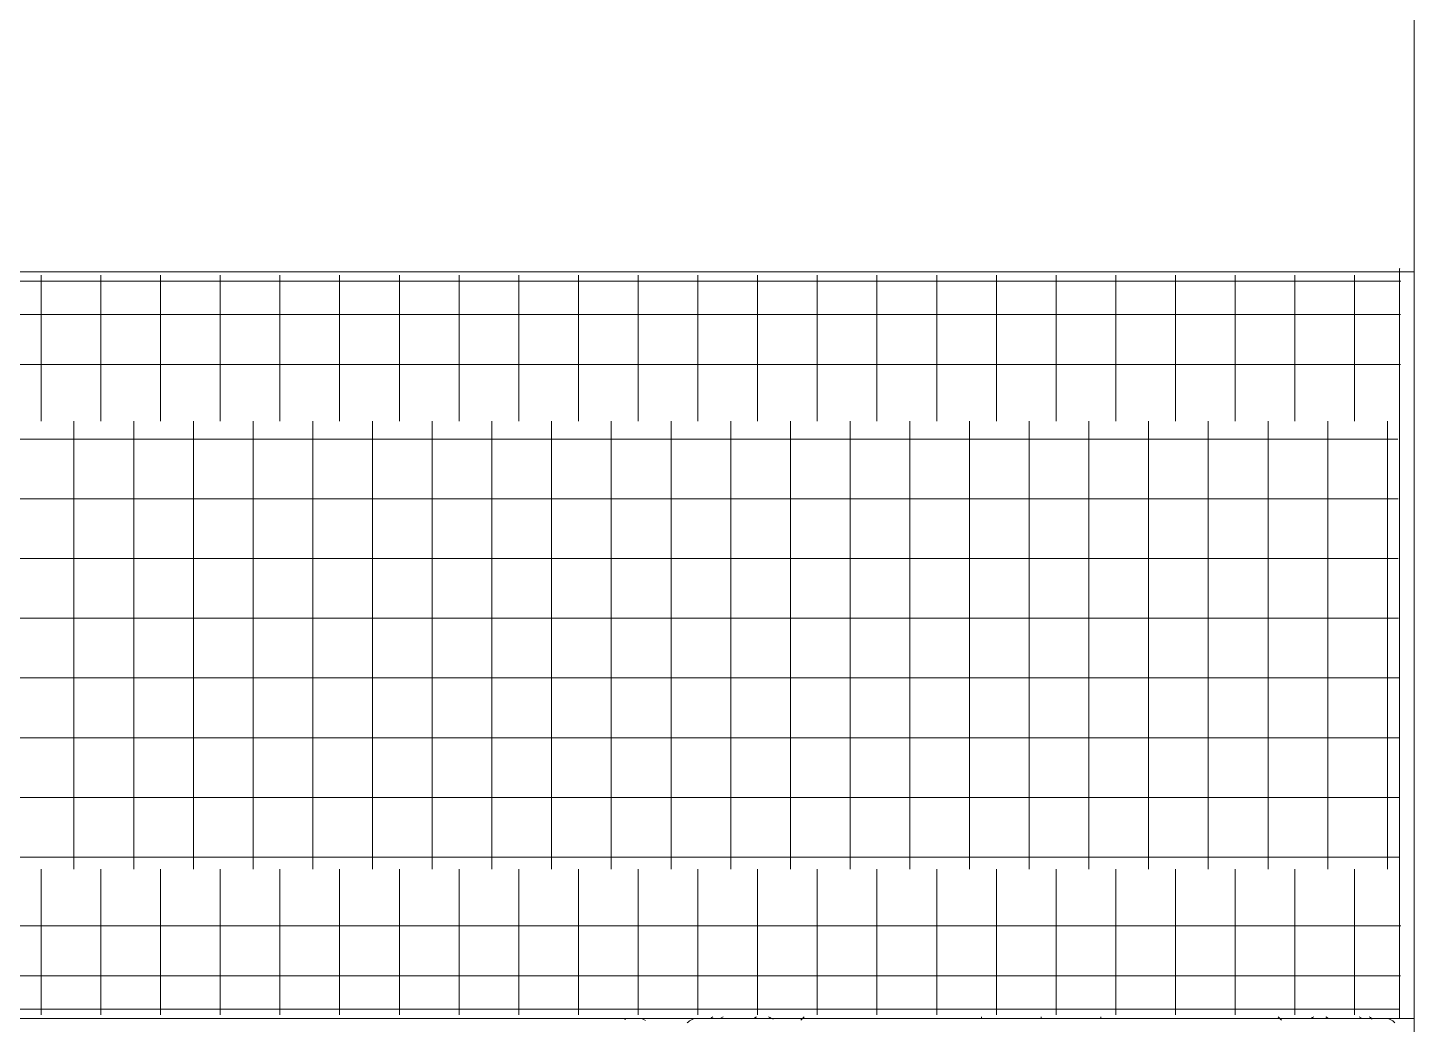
# Model space of a CAD drawing. Header units: millimetres. Extents: x 586.5 to 618.3, y 239.1 to 272.6.
# Drawn here: x 593.457 to 593.9215, y 244.1084 to 244.4422 of the extents above; entities that cross this region are included whole.
import ezdxf

# ---------------------------------------------------------------- set-up
doc = ezdxf.new("R2010")
doc.units = ezdxf.units.MM
doc.header["$LTSCALE"] = 75
doc.layers.add('A Arquitetura LRZ', color=252, linetype='Continuous', lineweight=9)
doc.layers.add('A Mobiliário LRZ', color=253, linetype='Continuous', lineweight=9)

msp = doc.modelspace()

# ---------------------------------------------------------------- linework, layer by layer
at = {"layer": 'A Arquitetura LRZ'}
msp.add_line((593.9215434448688, 249.2604037126669), (593.9215434448688, 240.1799037126669), dxfattribs=at)
at = {"layer": 'A Mobiliário LRZ'}
for p, q in [((593.9215434448688, 244.3604037126669), (593.0015434448688, 244.3604037126669)), ((593.9165434448688, 244.3604037126669), (593.9165434448688, 244.360363718)), ((593.9165434448688, 244.360363718), (593.9165434448688, 244.360243797982)), ((593.9165434448688, 244.360243797982), (593.9165434448688, 244.3600441444596)), ((593.9165434448688, 244.3600441444596), (593.9165434448688, 244.3597650768357)), ((593.9165434448688, 244.3597650768357), (593.9165434448688, 244.359407041559)), ((593.9169921352551, 244.3572755460837), (593.0059405162194, 244.3572755460837)), ((593.4615434448688, 244.3592622588455), (593.4615434448688, 244.3542090867765)), ((593.4815434448687, 244.3592622588455), (593.4815434448687, 244.3542090867765)), ((593.5015434448688, 244.3592622588455), (593.5015434448688, 244.3542090867765)), ((593.5215434448688, 244.3592622588455), (593.5215434448688, 244.3542090867765)), ((593.5415434448688, 244.3592622588455), (593.5415434448688, 244.3542090867765)), ((593.5615434448688, 244.3592622588455), (593.5615434448688, 244.3542090867765)), ((593.5815434448688, 244.3592622588455), (593.5815434448688, 244.3542090867765)), ((593.6015434448688, 244.3592622588455), (593.6015434448688, 244.3542090867765)), ((593.6215434448688, 244.3592622588455), (593.6215434448688, 244.3542090867765)), ((593.6415434448688, 244.3592622588455), (593.6415434448688, 244.3542090867765)), ((593.6615434448688, 244.3592622588455), (593.6615434448688, 244.3542090867765)), ((593.6815434448688, 244.3592622588455), (593.6815434448688, 244.3542090867765)), ((593.7015434448688, 244.3592622588455), (593.7015434448688, 244.3542090867765)), ((593.7215434448688, 244.3592622588455), (593.7215434448688, 244.3542090867765)), ((593.7415434448687, 244.3592622588455), (593.7415434448687, 244.3542090867765)), ((593.7615434448688, 244.3592622588455), (593.7615434448688, 244.3542090867765)), ((593.7815434448688, 244.3592622588455), (593.7815434448688, 244.3542090867765)), ((593.8015434448688, 244.3592622588455), (593.8015434448688, 244.3542090867765)), ((593.8215434448688, 244.3592622588455), (593.8215434448688, 244.3542090867765)), ((593.8415434448688, 244.3592622588455), (593.8415434448688, 244.3542090867765)), ((593.8615434448689, 244.3592622588455), (593.8615434448689, 244.3542090867765)), ((593.8815434448688, 244.3592622588455), (593.8815434448688, 244.3542090867765)), ((593.9015434448688, 244.3592622588455), (593.9015434448688, 244.3542090867765)), ((593.9165434448688, 244.359407041559), (593.9165434448688, 244.3589706114095)), ((593.9165434448688, 244.3589706114095), (593.9165434448688, 244.3584564845825)), ((593.9165434448688, 244.3584564845825), (593.9165434448688, 244.357865483571)), ((593.9165434448688, 244.357865483571), (593.9165434448688, 244.3571985538508)), ((593.9165434448688, 244.3571985538508), (593.9165434448688, 244.3564567623671)), ((593.9165434448688, 244.3564567623671), (593.9165434448688, 244.3556412958279)), ((593.9165434448688, 244.3556412958279), (593.9165434448688, 244.3547534588059)), ((593.4615434448688, 244.3542090867765), (593.4615434448688, 244.3461706508536)), ((593.4815434448687, 244.3542090867765), (593.4815434448687, 244.3461706508536)), ((593.5015434448688, 244.3542090867765), (593.5015434448688, 244.3461706508536)), ((593.5215434448688, 244.3542090867765), (593.5215434448688, 244.3461706508536)), ((593.5415434448688, 244.3542090867765), (593.5415434448688, 244.3461706508536)), ((593.5615434448688, 244.3542090867765), (593.5615434448688, 244.3461706508536)), ((593.5815434448688, 244.3542090867765), (593.5815434448688, 244.3461706508536)), ((593.6015434448688, 244.3542090867765), (593.6015434448688, 244.3461706508536)), ((593.6215434448688, 244.3542090867765), (593.6215434448688, 244.3461706508536)), ((593.6415434448688, 244.3542090867765), (593.6415434448688, 244.3461706508536)), ((593.6615434448688, 244.3542090867765), (593.6615434448688, 244.3461706508536)), ((593.6815434448688, 244.3542090867765), (593.6815434448688, 244.3461706508536)), ((593.7015434448688, 244.3542090867765), (593.7015434448688, 244.3461706508536)), ((593.7215434448688, 244.3542090867765), (593.7215434448688, 244.3461706508536)), ((593.7415434448687, 244.3542090867765), (593.7415434448687, 244.3461706508536)), ((593.7615434448688, 244.3542090867765), (593.7615434448688, 244.3461706508536)), ((593.7815434448688, 244.3542090867765), (593.7815434448688, 244.3461706508536)), ((593.8015434448688, 244.3542090867765), (593.8015434448688, 244.3461706508536)), ((593.8215434448688, 244.3542090867765), (593.8215434448688, 244.3461706508536)), ((593.8415434448688, 244.3542090867765), (593.8415434448688, 244.3461706508536)), ((593.8615434448689, 244.3542090867765), (593.8615434448689, 244.3461706508536)), ((593.8815434448688, 244.3542090867765), (593.8815434448688, 244.3461706508536)), ((593.9015434448688, 244.3542090867765), (593.9015434448688, 244.3461706508536)), ((593.9165434448688, 244.3547534588059), (593.9165434448688, 244.3537946716508)), ((593.9165434448688, 244.3537946716508), (593.9165434448688, 244.3527664682176)), ((593.9165434448688, 244.3527664682176), (593.9165434448688, 244.3516704934124)), ((593.9165434448688, 244.3516704934124), (593.9165434448688, 244.3505085005611)), ((593.9165434448688, 244.3505085005611), (593.9165434448688, 244.3492823486045)), ((593.9169190752289, 244.3461706508536), (593.0066442753268, 244.3461706508536)), ((593.4615434448688, 244.3461706508536), (593.4615434448688, 244.335694757201)), ((593.4815434448687, 244.3461706508536), (593.4815434448687, 244.335694757201)), ((593.5015434448688, 244.3461706508536), (593.5015434448688, 244.335694757201)), ((593.5215434448688, 244.3461706508536), (593.5215434448688, 244.335694757201)), ((593.5415434448688, 244.3461706508536), (593.5415434448688, 244.335694757201)), ((593.5615434448688, 244.3461706508536), (593.5615434448688, 244.335694757201)), ((593.5815434448688, 244.3461706508536), (593.5815434448688, 244.335694757201)), ((593.6015434448688, 244.3461706508536), (593.6015434448688, 244.335694757201)), ((593.6215434448688, 244.3461706508536), (593.6215434448688, 244.335694757201)), ((593.6415434448688, 244.3461706508536), (593.6415434448688, 244.335694757201)), ((593.6615434448688, 244.3461706508536), (593.6615434448688, 244.335694757201)), ((593.6815434448688, 244.3461706508536), (593.6815434448688, 244.335694757201)), ((593.7015434448688, 244.3461706508536), (593.7015434448688, 244.335694757201)), ((593.7215434448688, 244.3461706508536), (593.7215434448688, 244.335694757201)), ((593.7415434448687, 244.3461706508536), (593.7415434448687, 244.335694757201)), ((593.7615434448688, 244.3461706508536), (593.7615434448688, 244.335694757201)), ((593.7815434448688, 244.3461706508536), (593.7815434448688, 244.335694757201)), ((593.8015434448688, 244.3461706508536), (593.8015434448688, 244.335694757201)), ((593.8215434448688, 244.3461706508536), (593.8215434448688, 244.335694757201)), ((593.8415434448688, 244.3461706508536), (593.8415434448688, 244.335694757201)), ((593.8615434448689, 244.3461706508536), (593.8615434448689, 244.335694757201)), ((593.8815434448688, 244.3461706508536), (593.8815434448688, 244.335694757201)), ((593.9015434448688, 244.3461706508536), (593.9015434448688, 244.335694757201)), ((593.9165434448688, 244.3492823486045), (593.9165434448688, 244.347993999124)), ((593.9165434448688, 244.347993999124), (593.9165434448688, 244.346645513204)), ((593.9165434448688, 244.346645513204), (593.9165434448688, 244.3452390481343)), ((593.9165434448688, 244.3452390481343), (593.9165434448688, 244.343776853959)), ((593.9165434448688, 244.343776853959), (593.9165434448688, 244.3422612698768)), ((593.9165434448688, 244.3422612698768), (593.9165434448688, 244.3406947204991)), ((593.9165434448688, 244.3406947204991), (593.9165434448688, 244.3390797119706)), ((593.9165434448688, 244.3390797119706), (593.9165434448688, 244.3374188279603)), ((593.9165434448688, 244.3374188279603), (593.9165434448688, 244.3357147255286)), ((593.4615434448688, 244.335694757201), (593.4615434448688, 244.3234953206588)), ((593.4815434448687, 244.335694757201), (593.4815434448687, 244.3234953206588)), ((593.5015434448688, 244.335694757201), (593.5015434448688, 244.3234953206588)), ((593.5215434448688, 244.335694757201), (593.5215434448688, 244.3234953206588)), ((593.5415434448688, 244.335694757201), (593.5415434448688, 244.3234953206588)), ((593.5615434448688, 244.335694757201), (593.5615434448688, 244.3234953206588)), ((593.5815434448688, 244.335694757201), (593.5815434448688, 244.3234953206588)), ((593.6015434448688, 244.335694757201), (593.6015434448688, 244.3234953206588)), ((593.6215434448688, 244.335694757201), (593.6215434448688, 244.3234953206588)), ((593.6415434448688, 244.335694757201), (593.6415434448688, 244.3234953206588)), ((593.6615434448688, 244.335694757201), (593.6615434448688, 244.3234953206588)), ((593.6815434448688, 244.335694757201), (593.6815434448688, 244.3234953206588)), ((593.7015434448688, 244.335694757201), (593.7015434448688, 244.3234953206588)), ((593.7215434448688, 244.335694757201), (593.7215434448688, 244.3234953206588)), ((593.7415434448687, 244.335694757201), (593.7415434448687, 244.3234953206588)), ((593.7615434448688, 244.335694757201), (593.7615434448688, 244.3234953206588)), ((593.7815434448688, 244.335694757201), (593.7815434448688, 244.3234953206588)), ((593.8015434448688, 244.335694757201), (593.8015434448688, 244.3234953206588)), ((593.8215434448688, 244.335694757201), (593.8215434448688, 244.3234953206588)), ((593.8415434448688, 244.335694757201), (593.8415434448688, 244.3234953206588)), ((593.8615434448689, 244.335694757201), (593.8615434448689, 244.3234953206588)), ((593.8815434448688, 244.335694757201), (593.8815434448688, 244.3234953206588)), ((593.9015434448688, 244.335694757201), (593.9015434448688, 244.3234953206588)), ((593.9165434448688, 244.3357147255286), (593.9165434448688, 244.3339701308756)), ((593.9165434448688, 244.3339701308756), (593.9165434448688, 244.3321878349807)), ((593.9165434448688, 244.3321878349807), (593.9165434448688, 244.3303706891372)), ((593.9169755747888, 244.3294189425275), (593.00621768582, 244.3294189425275)), ((593.9165434448688, 244.3303706891372), (593.9165434448688, 244.3285216003908)), ((593.9165434448688, 244.3285216003908), (593.9165434448688, 244.3266435268889)), ((593.4615434448688, 244.3234953206588), (593.4615434448688, 244.3104037126669)), ((593.4815434448687, 244.3234953206588), (593.4815434448687, 244.3104037126669)), ((593.5015434448688, 244.3234953206588), (593.5015434448688, 244.3104037126669)), ((593.5215434448688, 244.3234953206588), (593.5215434448688, 244.3104037126669)), ((593.5415434448688, 244.3234953206588), (593.5415434448688, 244.3104037126669)), ((593.5615434448688, 244.3234953206588), (593.5615434448688, 244.3104037126669)), ((593.5815434448688, 244.3234953206588), (593.5815434448688, 244.3104037126669)), ((593.6015434448688, 244.3234953206588), (593.6015434448688, 244.3104037126669)), ((593.6215434448688, 244.3234953206588), (593.6215434448688, 244.3104037126669)), ((593.6415434448688, 244.3234953206588), (593.6415434448688, 244.3104037126669)), ((593.6615434448688, 244.3234953206588), (593.6615434448688, 244.3104037126669)), ((593.6815434448688, 244.3234953206588), (593.6815434448688, 244.3104037126669)), ((593.7015434448688, 244.3234953206588), (593.7015434448688, 244.3104037126669)), ((593.7215434448688, 244.3234953206588), (593.7215434448688, 244.3104037126669)), ((593.7415434448687, 244.3234953206588), (593.7415434448687, 244.3104037126669)), ((593.7615434448688, 244.3234953206588), (593.7615434448688, 244.3104037126669)), ((593.7815434448688, 244.3234953206588), (593.7815434448688, 244.3104037126669)), ((593.8015434448688, 244.3234953206588), (593.8015434448688, 244.3104037126669)), ((593.8215434448688, 244.3234953206588), (593.8215434448688, 244.3104037126669)), ((593.8415434448688, 244.3234953206588), (593.8415434448688, 244.3104037126669)), ((593.8615434448689, 244.3234953206588), (593.8615434448689, 244.3104037126669)), ((593.8815434448688, 244.3234953206588), (593.8815434448688, 244.3104037126669)), ((593.9015434448688, 244.3234953206588), (593.9015434448688, 244.3104037126669)), ((593.9165434448688, 244.3266435268889), (593.9165434448688, 244.3247394731485)), ((593.9165434448688, 244.3247394731485), (593.9165434448688, 244.3228124852495)), ((593.9165434448688, 244.3228124852495), (593.9165434448688, 244.3208656459615)), ((593.9165434448688, 244.3208656459615), (593.9165434448688, 244.3189020698119)), ((593.9165434448688, 244.3189020698119), (593.9165434448688, 244.3169248981038)), ((593.9165434448688, 244.3169248981038), (593.9165434448688, 244.3149372938901)), ((593.9165434448688, 244.3149372938901), (593.9165434448688, 244.3129424369136)), ((593.4725434448687, 244.1604037126669), (593.4725434448687, 244.3104037126669)), ((593.4925434448688, 244.1604037126669), (593.4925434448688, 244.3104037126669)), ((593.5125434448688, 244.1604037126669), (593.5125434448688, 244.3104037126669)), ((593.5325434448688, 244.1604037126669), (593.5325434448688, 244.3104037126669)), ((593.5525434448688, 244.1604037126669), (593.5525434448688, 244.3104037126669)), ((593.5725434448688, 244.1604037126669), (593.5725434448688, 244.3104037126669)), ((593.5925434448689, 244.1604037126669), (593.5925434448689, 244.3104037126669)), ((593.6125434448688, 244.1604037126669), (593.6125434448688, 244.3104037126669)), ((593.6325434448688, 244.1604037126669), (593.6325434448688, 244.3104037126669)), ((593.6525434448688, 244.1604037126669), (593.6525434448688, 244.3104037126669)), ((593.6725434448688, 244.1604037126669), (593.6725434448688, 244.3104037126669)), ((593.6925434448688, 244.1604037126669), (593.6925434448688, 244.3104037126669)), ((593.7125434448687, 244.1604037126669), (593.7125434448687, 244.3104037126669)), ((593.7325434448688, 244.1604037126669), (593.7325434448688, 244.3104037126669)), ((593.7525434448688, 244.1604037126669), (593.7525434448688, 244.3104037126669)), ((593.7725434448688, 244.1604037126669), (593.7725434448688, 244.3104037126669)), ((593.7925434448688, 244.1604037126669), (593.7925434448688, 244.3104037126669)), ((593.8125434448688, 244.1604037126669), (593.8125434448688, 244.3104037126669)), ((593.8325434448687, 244.1604037126669), (593.8325434448687, 244.3104037126669)), ((593.8525434448688, 244.1604037126669), (593.8525434448688, 244.3104037126669)), ((593.8725434448688, 244.1604037126669), (593.8725434448688, 244.3104037126669)), ((593.8925434448688, 244.1604037126669), (593.8925434448688, 244.3104037126669)), ((593.9125434448688, 244.1604037126669), (593.9125434448688, 244.3104037126669)), ((593.9165434448688, 244.3129424369136), (593.9165434448688, 244.3109435185198)), ((593.9165434448688, 244.3109435185198), (593.9165434448688, 244.3104037126669)), ((593.9165434448688, 244.3104037126669), (593.9165434448688, 244.1604037126669)), ((593.0065434448688, 244.3044037126669), (593.9160447662161, 244.3044037126669)), ((593.0065434448688, 244.2844037126669), (593.9161140271401, 244.2844037126669)), ((593.0065434448688, 244.2644037126669), (593.9161832880641, 244.2644037126669)), ((593.0065434448688, 244.2444037126669), (593.916252548988, 244.2444037126669)), ((593.0065434448688, 244.2244037126669), (593.916321809912, 244.2244037126669)), ((593.0065434448688, 244.2044037126669), (593.9163910708361, 244.2044037126669)), ((593.0065434448688, 244.1844037126669), (593.91646033176, 244.1844037126669)), ((593.0065434448688, 244.1644037126669), (593.916529592684, 244.1644037126669)), ((593.4615434448688, 244.147312104675), (593.4615434448688, 244.1604037126669)), ((593.4815434448687, 244.147312104675), (593.4815434448687, 244.1604037126669)), ((593.5015434448688, 244.147312104675), (593.5015434448688, 244.1604037126669)), ((593.5215434448688, 244.147312104675), (593.5215434448688, 244.1604037126669)), ((593.5415434448688, 244.147312104675), (593.5415434448688, 244.1604037126669)), ((593.5615434448688, 244.147312104675), (593.5615434448688, 244.1604037126669)), ((593.5815434448688, 244.147312104675), (593.5815434448688, 244.1604037126669)), ((593.6015434448688, 244.147312104675), (593.6015434448688, 244.1604037126669)), ((593.6215434448688, 244.147312104675), (593.6215434448688, 244.1604037126669)), ((593.6415434448688, 244.147312104675), (593.6415434448688, 244.1604037126669)), ((593.6615434448688, 244.147312104675), (593.6615434448688, 244.1604037126669)), ((593.6815434448688, 244.147312104675), (593.6815434448688, 244.1604037126669)), ((593.7015434448688, 244.147312104675), (593.7015434448688, 244.1604037126669)), ((593.7215434448688, 244.147312104675), (593.7215434448688, 244.1604037126669)), ((593.7415434448687, 244.147312104675), (593.7415434448687, 244.1604037126669)), ((593.7615434448688, 244.147312104675), (593.7615434448688, 244.1604037126669)), ((593.7815434448688, 244.147312104675), (593.7815434448688, 244.1604037126669)), ((593.8015434448688, 244.147312104675), (593.8015434448688, 244.1604037126669)), ((593.8215434448688, 244.147312104675), (593.8215434448688, 244.1604037126669)), ((593.8415434448688, 244.147312104675), (593.8415434448688, 244.1604037126669)), ((593.8615434448689, 244.147312104675), (593.8615434448689, 244.1604037126669)), ((593.8815434448688, 244.147312104675), (593.8815434448688, 244.1604037126669)), ((593.9015434448688, 244.147312104675), (593.9015434448688, 244.1604037126669)), ((593.9165434448688, 244.1604037126669), (593.9165434448688, 244.1584042459576)), ((593.9165434448688, 244.1584042459576), (593.9165434448688, 244.1564079779685)), ((593.9165434448688, 244.1564079779685), (593.9165434448688, 244.1544181023025)), ((593.9165434448688, 244.1544181023025), (593.9165434448688, 244.1524378023362)), ((593.9165434448688, 244.1524378023362), (593.9165434448688, 244.1504702461272)), ((593.4615434448688, 244.1351126681328), (593.4615434448688, 244.147312104675)), ((593.4815434448687, 244.1351126681328), (593.4815434448687, 244.147312104675)), ((593.5015434448688, 244.1351126681328), (593.5015434448688, 244.147312104675)), ((593.5215434448688, 244.1351126681328), (593.5215434448688, 244.147312104675)), ((593.5415434448688, 244.1351126681328), (593.5415434448688, 244.147312104675)), ((593.5615434448688, 244.1351126681328), (593.5615434448688, 244.147312104675)), ((593.5815434448688, 244.1351126681328), (593.5815434448688, 244.147312104675)), ((593.6015434448688, 244.1351126681328), (593.6015434448688, 244.147312104675)), ((593.6215434448688, 244.1351126681328), (593.6215434448688, 244.147312104675)), ((593.6415434448688, 244.1351126681328), (593.6415434448688, 244.147312104675)), ((593.6615434448688, 244.1351126681328), (593.6615434448688, 244.147312104675)), ((593.6815434448688, 244.1351126681328), (593.6815434448688, 244.147312104675)), ((593.7015434448688, 244.1351126681328), (593.7015434448688, 244.147312104675)), ((593.7215434448688, 244.1351126681328), (593.7215434448688, 244.147312104675)), ((593.7415434448687, 244.1351126681328), (593.7415434448687, 244.147312104675)), ((593.7615434448688, 244.1351126681328), (593.7615434448688, 244.147312104675)), ((593.7815434448688, 244.1351126681328), (593.7815434448688, 244.147312104675)), ((593.8015434448688, 244.1351126681328), (593.8015434448688, 244.147312104675)), ((593.8215434448688, 244.1351126681328), (593.8215434448688, 244.147312104675)), ((593.8415434448688, 244.1351126681328), (593.8415434448688, 244.147312104675)), ((593.8615434448689, 244.1351126681328), (593.8615434448689, 244.147312104675)), ((593.8815434448688, 244.1351126681328), (593.8815434448688, 244.147312104675)), ((593.9015434448688, 244.1351126681328), (593.9015434448688, 244.147312104675)), ((593.9165434448688, 244.1504702461272), (593.9165434448688, 244.1485185813456)), ((593.9165434448688, 244.1485185813456), (593.9165434448688, 244.1465859302387)), ((593.9165434448688, 244.1465859302387), (593.9165434448688, 244.1446753846361)), ((593.0060164251395, 244.1413884828063), (593.9169893212039, 244.1413884828063)), ((593.9165434448688, 244.1446753846361), (593.9165434448688, 244.1427900010032)), ((593.9165434448688, 244.1427900010032), (593.9165434448688, 244.1409327955515)), ((593.9165434448688, 244.1409327955515), (593.9165434448688, 244.1391067394136)), ((593.9165434448688, 244.1391067394136), (593.9165434448688, 244.1373147538899)), ((593.9165434448688, 244.1373147538899), (593.9165434448688, 244.1355597057747)), ((593.4615434448688, 244.1246367744802), (593.4615434448688, 244.1351126681328)), ((593.4815434448687, 244.1246367744802), (593.4815434448687, 244.1351126681328)), ((593.5015434448688, 244.1246367744802), (593.5015434448688, 244.1351126681328)), ((593.5215434448688, 244.1246367744802), (593.5215434448688, 244.1351126681328)), ((593.5415434448688, 244.1246367744802), (593.5415434448688, 244.1351126681328)), ((593.5615434448688, 244.1246367744802), (593.5615434448688, 244.1351126681328)), ((593.5815434448688, 244.1246367744802), (593.5815434448688, 244.1351126681328)), ((593.6015434448688, 244.1246367744802), (593.6015434448688, 244.1351126681328)), ((593.6215434448688, 244.1246367744802), (593.6215434448688, 244.1351126681328)), ((593.6415434448688, 244.1246367744802), (593.6415434448688, 244.1351126681328)), ((593.6615434448688, 244.1246367744802), (593.6615434448688, 244.1351126681328)), ((593.6815434448688, 244.1246367744802), (593.6815434448688, 244.1351126681328)), ((593.7015434448688, 244.1246367744802), (593.7015434448688, 244.1351126681328)), ((593.7215434448688, 244.1246367744802), (593.7215434448688, 244.1351126681328)), ((593.7415434448687, 244.1246367744802), (593.7415434448687, 244.1351126681328)), ((593.7615434448688, 244.1246367744802), (593.7615434448688, 244.1351126681328)), ((593.7815434448688, 244.1246367744802), (593.7815434448688, 244.1351126681328)), ((593.8015434448688, 244.1246367744802), (593.8015434448688, 244.1351126681328)), ((593.8215434448688, 244.1246367744802), (593.8215434448688, 244.1351126681328)), ((593.8415434448688, 244.1246367744802), (593.8415434448688, 244.1351126681328)), ((593.8615434448689, 244.1246367744802), (593.8615434448689, 244.1351126681328)), ((593.8815434448688, 244.1246367744802), (593.8815434448688, 244.1351126681328)), ((593.9015434448688, 244.1246367744802), (593.9015434448688, 244.1351126681328)), ((593.9165434448688, 244.1355597057747), (593.9165434448688, 244.1338444027709)), ((593.9165434448688, 244.1338444027709), (593.9165434448688, 244.1321715889972)), ((593.9165434448688, 244.1321715889972), (593.9165434448688, 244.1305439405988)), ((593.9165434448688, 244.1305439405988), (593.9165434448688, 244.128964061466)), ((593.9165434448688, 244.128964061466), (593.9165434448688, 244.1274344790683)), ((593.9165434448688, 244.1274344790683), (593.9165434448688, 244.1259576404114)), ((593.0066442753268, 244.1246367744802), (593.9169031143384, 244.1246367744802)), ((593.4615434448688, 244.1165983385574), (593.4615434448688, 244.1246367744802)), ((593.4815434448687, 244.1165983385574), (593.4815434448687, 244.1246367744802)), ((593.5015434448688, 244.1165983385574), (593.5015434448688, 244.1246367744802)), ((593.5215434448688, 244.1165983385574), (593.5215434448688, 244.1246367744802)), ((593.5415434448688, 244.1165983385574), (593.5415434448688, 244.1246367744802)), ((593.5615434448688, 244.1165983385574), (593.5615434448688, 244.1246367744802)), ((593.5815434448688, 244.1165983385574), (593.5815434448688, 244.1246367744802)), ((593.6015434448688, 244.1165983385574), (593.6015434448688, 244.1246367744802)), ((593.6215434448688, 244.1165983385574), (593.6215434448688, 244.1246367744802)), ((593.6415434448688, 244.1165983385574), (593.6415434448688, 244.1246367744802)), ((593.6615434448688, 244.1165983385574), (593.6615434448688, 244.1246367744802)), ((593.6815434448688, 244.1165983385574), (593.6815434448688, 244.1246367744802)), ((593.7015434448688, 244.1165983385574), (593.7015434448688, 244.1246367744802)), ((593.7215434448688, 244.1165983385574), (593.7215434448688, 244.1246367744802)), ((593.7415434448687, 244.1165983385574), (593.7415434448687, 244.1246367744802)), ((593.7615434448688, 244.1165983385574), (593.7615434448688, 244.1246367744802)), ((593.7815434448688, 244.1165983385574), (593.7815434448688, 244.1246367744802)), ((593.8015434448688, 244.1165983385574), (593.8015434448688, 244.1246367744802)), ((593.8215434448688, 244.1165983385574), (593.8215434448688, 244.1246367744802)), ((593.8415434448688, 244.1165983385574), (593.8415434448688, 244.1246367744802)), ((593.8615434448689, 244.1165983385574), (593.8615434448689, 244.1246367744802)), ((593.8815434448688, 244.1165983385574), (593.8815434448688, 244.1246367744802)), ((593.9015434448688, 244.1165983385574), (593.9015434448688, 244.1246367744802)), ((593.9165434448688, 244.1259576404114), (593.9165434448688, 244.1245359081219)), ((593.9165434448688, 244.1245359081219), (593.9165434448688, 244.1231715566684)), ((593.9165434448688, 244.1231715566684), (593.9165434448688, 244.121866768722)), ((593.9165434448688, 244.121866768722), (593.9165434448688, 244.1206236316651)), ((593.9165434448688, 244.1206236316651), (593.9165434448688, 244.1194441342519)), ((593.9165434448688, 244.1194441342519), (593.9165434448688, 244.1183301634265)), ((593.9165434448688, 244.1183301634265), (593.9165434448688, 244.1172835013047)), ((593.00621768582, 244.1135318792501), (593.9165494691883, 244.1135318792501)), ((593.4615434448688, 244.1115451664883), (593.4615434448688, 244.1165983385574)), ((593.4815434448687, 244.1115451664883), (593.4815434448687, 244.1165983385574)), ((593.5015434448688, 244.1115451664883), (593.5015434448688, 244.1165983385574)), ((593.5215434448688, 244.1115451664883), (593.5215434448688, 244.1165983385574)), ((593.5415434448688, 244.1115451664883), (593.5415434448688, 244.1165983385574)), ((593.5615434448688, 244.1115451664883), (593.5615434448688, 244.1165983385574)), ((593.5815434448688, 244.1115451664883), (593.5815434448688, 244.1165983385574)), ((593.6015434448688, 244.1115451664883), (593.6015434448688, 244.1165983385574)), ((593.6215434448688, 244.1115451664883), (593.6215434448688, 244.1165983385574)), ((593.6415434448688, 244.1115451664883), (593.6415434448688, 244.1165983385574)), ((593.6615434448688, 244.1115451664883), (593.6615434448688, 244.1165983385574)), ((593.6815434448688, 244.1115451664883), (593.6815434448688, 244.1165983385574)), ((593.7015434448688, 244.1115451664883), (593.7015434448688, 244.1165983385574)), ((593.7215434448688, 244.1115451664883), (593.7215434448688, 244.1165983385574)), ((593.7415434448687, 244.1115451664883), (593.7415434448687, 244.1165983385574)), ((593.7615434448688, 244.1115451664883), (593.7615434448688, 244.1165983385574)), ((593.7815434448688, 244.1115451664883), (593.7815434448688, 244.1165983385574)), ((593.8015434448688, 244.1115451664883), (593.8015434448688, 244.1165983385574)), ((593.8215434448688, 244.1115451664883), (593.8215434448688, 244.1165983385574)), ((593.8415434448688, 244.1115451664883), (593.8415434448688, 244.1165983385574)), ((593.8615434448689, 244.1115451664883), (593.8615434448689, 244.1165983385574)), ((593.8815434448688, 244.1115451664883), (593.8815434448688, 244.1165983385574)), ((593.9015434448688, 244.1115451664883), (593.9015434448688, 244.1165983385574)), ((593.9165434448688, 244.1172835013047), (593.9165434448688, 244.1163058223227)), ((593.9165434448688, 244.1163058223227), (593.9165434448688, 244.1153986905581)), ((593.9165434448688, 244.1153986905581), (593.9165434448688, 244.1145635572283)), ((593.9165434448688, 244.1145635572283), (593.9165434448688, 244.1138017583686)), ((593.9165434448688, 244.1138017583686), (593.9165434448688, 244.1131145126944)), ((593.0015434448688, 244.1104037126669), (593.6865434448688, 244.1104037126669)), ((593.6815457760596, 244.1104037126669), (593.6815434448688, 244.1104037126669)), ((593.6815950391098, 244.1104037126669), (593.6815457760596, 244.1104037126669)), ((593.6817082110873, 244.1104037126669), (593.6815950391098, 244.1104037126669)), ((593.6818851109412, 244.1104037126669), (593.6817082110873, 244.1104037126669)), ((593.6821254556693, 244.1104037126669), (593.6818851109412, 244.1104037126669)), ((593.6824288607714, 244.1104037126669), (593.6821254556693, 244.1104037126669)), ((593.6827948408641, 244.1104037126669), (593.6824288607714, 244.1104037126669)), ((593.6832228104572, 244.1104037126669), (593.6827948408641, 244.1104037126669)), ((593.6837120848908, 244.1104037126669), (593.6832228104572, 244.1104037126669)), ((593.6842618814301, 244.1104037126669), (593.6837120848908, 244.1104037126669)), ((593.6848713205179, 244.1104037126669), (593.6842618814301, 244.1104037126669)), ((593.6855394271818, 244.1104037126669), (593.6848713205179, 244.1104037126669)), ((593.6862651325935, 244.1104037126669), (593.6855394271818, 244.1104037126669)), ((593.686248376061, 244.1106547274092), (593.6859191143685, 244.1103830551478)), ((593.6866043334594, 244.1109173206682), (593.686248376061, 244.1106547274092)), ((593.687047275779, 244.1104037126669), (593.6862651325935, 244.1104037126669)), ((593.6865434448688, 244.1104037126669), (593.7215434448688, 244.1104037126669)), ((593.6878846054765, 244.1104037126669), (593.687047275779, 244.1104037126669)), ((593.6887757821368, 244.1104037126669), (593.6878846054765, 244.1104037126669)), ((593.6897193800673, 244.1104037126669), (593.6887757821368, 244.1104037126669)), ((593.6900535948395, 244.1109173206682), (593.6889861138226, 244.1103731858679)), ((593.6907138897128, 244.1104037126669), (593.6897193800673, 244.1104037126669)), ((593.69175772007, 244.1104037126669), (593.6907138897128, 244.1104037126669)), ((593.6928492012328, 244.1104037126669), (593.69175772007, 244.1104037126669)), ((593.6939865870644, 244.1104037126669), (593.6928492012328, 244.1104037126669)), ((593.6951680579899, 244.1104037126669), (593.6939865870644, 244.1104037126669)), ((593.696391723908, 244.1104037126669), (593.6951680579899, 244.1104037126669)), ((593.6976556272143, 244.1104037126669), (593.696391723908, 244.1104037126669)), ((593.6989577459331, 244.1104037126669), (593.6976556272143, 244.1104037126669)), ((593.7002959969519, 244.1104037126669), (593.6989577459331, 244.1104037126669)), ((593.7016682393551, 244.1104037126669), (593.7002959969519, 244.1104037126669)), ((593.701220703819, 244.1109173206682), (593.7002981152817, 244.1103731858679)), ((593.7030722778471, 244.1104037126669), (593.7016682393551, 244.1104037126669)), ((593.7045058662661, 244.1104037126669), (593.7030722778471, 244.1104037126669)), ((593.7059667111764, 244.1104037126669), (593.7045058662661, 244.1104037126669)), ((593.7051992264569, 244.1109173206682), (593.705681675362, 244.1106643728326)), ((593.705681675362, 244.1106643728326), (593.7061919339369, 244.1104029869037)), ((593.7074524755378, 244.1104037126669), (593.7059667111764, 244.1104037126669)), ((593.7061919339369, 244.1104029869037), (593.706729732527, 244.1101332501952)), ((593.7089607824441, 244.1104037126669), (593.7074524755378, 244.1104037126669)), ((593.7104892189262, 244.1104037126669), (593.7089607824441, 244.1104037126669)), ((593.7120353398117, 244.1104037126669), (593.7104892189262, 244.1104037126669)), ((593.713596671637, 244.1104037126669), (593.7120353398117, 244.1104037126669)), ((593.7151707166042, 244.1104037126669), (593.713596671637, 244.1104037126669)), ((593.7167549565772, 244.1104037126669), (593.7151707166042, 244.1104037126669)), ((593.7165969579215, 244.1103731858679), (593.716016150175, 244.109791849486)), ((593.7171580980302, 244.1109173206682), (593.7165969579215, 244.1103731858679)), ((593.7183468571101, 244.1104037126669), (593.7167549565772, 244.1104037126669)), ((593.7199438715013, 244.1104037126669), (593.7183468571101, 244.1104037126669)), ((593.7215434448688, 244.1104037126669), (593.7199438715013, 244.1104037126669)), ((593.8715434448688, 244.1104037126669), (593.7215434448688, 244.1104037126669)), ((593.7765434448688, 244.1109173206682), (593.7765434448688, 244.1102333417984)), ((593.7965434448688, 244.1109173206682), (593.7965434448688, 244.1102333417984)), ((593.8165434448688, 244.1109173206682), (593.8165434448688, 244.1102333417984)), ((593.8719752895511, 244.1104037126669), (593.8715434448688, 244.1104037126669)), ((593.8715434448688, 244.1104037126669), (593.9065434448688, 244.1104037126669)), ((593.8735744242662, 244.1104037126669), (593.8719752895511, 244.1104037126669)), ((593.8751703098474, 244.1104037126669), (593.8735744242662, 244.1104037126669)), ((593.8767603932183, 244.1104037126669), (593.8751703098474, 244.1104037126669)), ((593.8764899318161, 244.1103731858679), (593.8759287917075, 244.1109173206682)), ((593.8770707395626, 244.109791849486), (593.8764899318161, 244.1103731858679)), ((593.8783421305848, 244.1104037126669), (593.8767603932183, 244.1104037126669)), ((593.8799129915044, 244.1104037126669), (593.8783421305848, 244.1104037126669)), ((593.8814704629349, 244.1104037126669), (593.8799129915044, 244.1104037126669)), ((593.8830120532541, 244.1104037126669), (593.8814704629349, 244.1104037126669)), ((593.8845352962463, 244.1104037126669), (593.8830120532541, 244.1104037126669)), ((593.8860377550478, 244.1104037126669), (593.8845352962463, 244.1104037126669)), ((593.8875170260451, 244.1104037126669), (593.8860377550478, 244.1104037126669)), ((593.8874052143756, 244.1106643728326), (593.8868949558007, 244.1104029869037)), ((593.8878876632807, 244.1109173206682), (593.8874052143756, 244.1106643728326)), ((593.8889707427198, 244.1104037126669), (593.8875170260451, 244.1104037126669)), ((593.8903965794358, 244.1104037126669), (593.8889707427198, 244.1104037126669)), ((593.8917922551581, 244.1104037126669), (593.8903965794358, 244.1104037126669)), ((593.8931555371036, 244.1104037126669), (593.8917922551581, 244.1104037126669)), ((593.8927887744559, 244.1103731858679), (593.8918661859186, 244.1109173206682)), ((593.8944842443117, 244.1104037126669), (593.8931555371036, 244.1104037126669)), ((593.8957762511345, 244.1104037126669), (593.8944842443117, 244.1104037126669)), ((593.8970294906368, 244.1104037126669), (593.8957762511345, 244.1104037126669)), ((593.8982419579024, 244.1104037126669), (593.8970294906368, 244.1104037126669)), ((593.8994117132427, 244.1104037126669), (593.8982419579024, 244.1104037126669)), ((593.9005368852984, 244.1104037126669), (593.8994117132427, 244.1104037126669)), ((593.9016156740345, 244.1104037126669), (593.9005368852984, 244.1104037126669)), ((593.9026463536188, 244.1104037126669), (593.9016156740345, 244.1104037126669)), ((593.9036272751841, 244.1104037126669), (593.9026463536188, 244.1104037126669)), ((593.904100775915, 244.1103731858679), (593.9030332948981, 244.1109173206682)), ((593.9045568694652, 244.1104037126669), (593.9036272751841, 244.1104037126669)), ((593.9054336493093, 244.1104037126669), (593.9045568694652, 244.1104037126669)), ((593.906256212056, 244.1104037126669), (593.9054336493093, 244.1104037126669)), ((593.9070232417799, 244.1104037126669), (593.906256212056, 244.1104037126669)), ((593.9064825562782, 244.1109173206682), (593.9068385136766, 244.1106547274092)), ((593.9065434448688, 244.1104037126669), (593.9215434448688, 244.1104037126669)), ((593.9068385136766, 244.1106547274092), (593.9071677753691, 244.1103830551478)), ((593.9077335113976, 244.1104037126669), (593.9070232417799, 244.1104037126669)), ((593.9071677753691, 244.1103830551478), (593.9074695785051, 244.1101024015639)), ((593.908385884629, 244.1104037126669), (593.9077335113976, 244.1104037126669)), ((593.9089793178159, 244.1104037126669), (593.908385884629, 244.1104037126669)), ((593.9095128615921, 244.1104037126669), (593.9089793178159, 244.1104037126669)), ((593.9099856624013, 244.1104037126669), (593.9095128615921, 244.1104037126669)), ((593.9103969638629, 244.1104037126669), (593.9099856624013, 244.1104037126669)), ((593.9107461079825, 244.1104037126669), (593.9103969638629, 244.1104037126669)), ((593.9110325362038, 244.1104037126669), (593.9107461079825, 244.1104037126669)), ((593.9112557903029, 244.1104037126669), (593.9110325362038, 244.1104037126669)), ((593.9114155131209, 244.1104037126669), (593.9112557903029, 244.1104037126669)), ((593.9115114491352, 244.1104037126669), (593.9114155131209, 244.1104037126669)), ((593.9115434448688, 244.1104037126669), (593.9115114491352, 244.1104037126669)), ((593.9165434448688, 244.1131145126944), (593.9165434448688, 244.1125029196525)), ((593.9165434448688, 244.1125029196525), (593.9165434448688, 244.111967957661)), ((593.9165434448688, 244.111967957661), (593.9165434448688, 244.1115104825452)), ((593.9165434448688, 244.1115104825452), (593.9165434448688, 244.1111312261675)), ((593.9165434448688, 244.1111312261675), (593.9165434448688, 244.1108307952573)), ((593.9165434448688, 244.1108307952573), (593.9165434448688, 244.11060967044)), ((593.9165434448688, 244.11060967044), (593.9165434448688, 244.1104682054682)), ((593.9165434448688, 244.1104682054682), (593.9165434448688, 244.1104066266554)), ((593.9165434448688, 244.1104066266554), (593.9165434448688, 244.1104037126669))]:
    msp.add_line(p, q, dxfattribs=at)
for centre, radius, start, end in [((593.9215434448688, 244.3604037126669), 0.004999999999999946, 164.9999999999561, 180), ((593.6432101115355, 244.0854037126669), 0.02833333333333098, 60.23294614593109, 61.92751306414704), ((593.6615434448688, 244.1054037126669), 0.00499999999999986, 59.99999999999598, 99.04449620388844), ((593.6815434448688, 244.1054037126669), 0.004999999999999865, 90, 135.0000000002303), ((593.9115434448688, 244.1054037126669), 0.004999999999999948, 44.99999999976971, 90)]:
    msp.add_arc(centre, radius, start, end, dxfattribs=at)
msp.add_open_spline([(593.9165434448688, 244.1104037126669), (593.9165289698102, 244.1104037126669), (593.9165143707536, 244.1104037126669), (593.9165499769049, 244.1104037126669), (593.9165784156323, 244.1104037126669), (593.916596301211, 244.1104037126669), (593.916638664961, 244.1104037126669), (593.9166943203702, 244.1104037126669), (593.9167348731648, 244.1104037126669), (593.9167716122729, 244.1104037126669), (593.9168088600229, 244.1104037126669), (593.9168527496477, 244.1104037126669), (593.9169247206901, 244.1104037126669), (593.9170394643108, 244.1104037126669), (593.9172464826202, 244.1104037126669), (593.917479819346, 244.1104037126669), (593.9176436989294, 244.1104037126669), (593.9177844681498, 244.1104037126669), (593.917939736581, 244.1104037126669), (593.9181597168885, 244.1104037126669), (593.918582778215, 244.1104037126669), (593.9192939141053, 244.1104037126669), (593.920318751794, 244.1104037126669), (593.9211161743308, 244.1104037126669), (593.9215434448688, 244.1104037126669)], degree=3, knots=[-1, -1, -1, -1, -0.875, -0.75, -0.6875, -0.625, -0.5625, -0.53125, -0.515625, -0.5, -0.484375, -0.46875, -0.4375, -0.375, -0.3125, -0.28125, -0.265625, -0.25, -0.234375, -0.21875, -0.1875, -0.125, -0.0625, 0, 0, 0, 0], dxfattribs=at)

doc.saveas('drawing.dxf')
